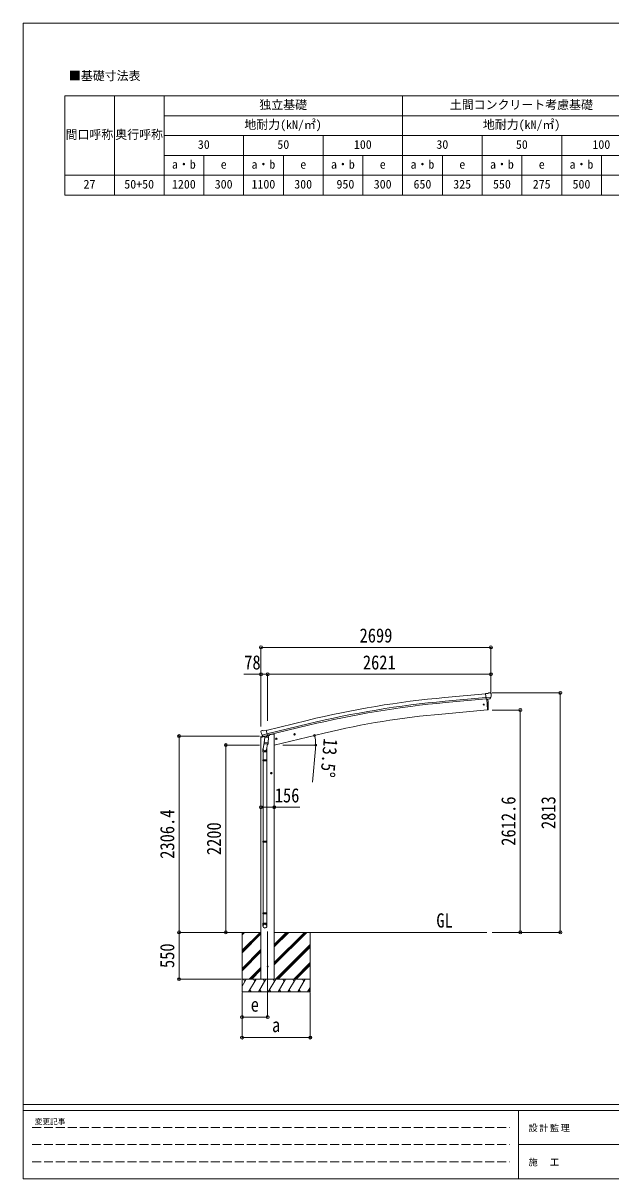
# Model space of a CAD drawing. Units: millimetres at full size, with parts at other scales. Extents: x -9783 to 9892, y -6828 to 6752.
# Drawn here: x -9783 to -2884, y -6828 to 6752 of the extents above; entities that cross this region are included whole.
import ezdxf
from ezdxf.enums import TextEntityAlignment as Align

# ---------------------------------------------------------------- set-up
doc = ezdxf.new("R2010")
doc.units = ezdxf.units.MM
doc.header["$LTSCALE"] = 35
doc.header["$PDMODE"] = 32
doc.header["$PDSIZE"] = 35
doc.linetypes.add('DASHED3', pattern=[4, 3, -1])
for name, color, linetype, lineweight in [('0-0_0', 7, 'Continuous', 9), ('0-1_本体', 4, 'Continuous', 9), ('0-2_部品', 7, 'Continuous', 9), ('0-8_PARTS2', 2, 'Continuous', 9), ('0-A_寸法', 6, 'Continuous', 9), ('1-0_FRAME', 7, 'Continuous', 18), ('F-0_240', 7, 'Continuous', 9)]:
    doc.layers.add(name, color=color, linetype=linetype, lineweight=lineweight)
doc.styles.add('ＭＳ ゴシック', font='')
doc.styles.get('ＭＳ ゴシック').set_extended_font_data('MS Gothic')

msp = doc.modelspace()

# ---------------------------------------------------------------- linework, layer by layer
at = {"layer": '0-0_0', "color": 6}
for p, q in [((-3477.9, -3931.43), (-3477.9, -1118.43)), ((-3946.91, -1318.83), (-3946.91, -3931.43))]:
    msp.add_line(p, q, dxfattribs=at)
at = {"layer": '0-0_0'}
for p, q in [((-7587.58, -3931.43), (-6991.24, -3931.43)), ((-7213.49, -3931.43), (-7213.49, -4631.43)), ((-7213.49, -4142.66), (-7002.26, -3931.43)), ((-7213.49, -3958.81), (-7186.11, -3931.43)), ((-7213.49, -3944.67), (-7200.25, -3931.43)), ((-7213.49, -4156.8), (-6991.24, -3934.55)), ((-6835.74, -4313.69), (-6453.48, -3931.43)), ((-6835.74, -4285.4), (-6481.76, -3931.43)), ((-6835.74, -4299.55), (-6467.62, -3931.43)), ((-6835.74, -4101.56), (-6665.61, -3931.43)), ((-6835.74, -4087.42), (-6679.75, -3931.43)), ((-6835.74, -4073.27), (-6693.9, -3931.43)), ((-6835.74, -3931.43), (-4341.01, -3931.43)), ((-6413.49, -3931.43), (-6413.49, -4631.43)), ((-7213.49, -4170.94), (-6991.24, -3948.69)), ((-7213.49, -4354.79), (-6991.24, -4132.54)), ((-7213.49, -4368.93), (-6991.24, -4146.68)), ((-7213.49, -4383.07), (-6991.24, -4160.82)), ((-6819.64, -4481.43), (-6413.49, -4075.29)), ((-6805.49, -4481.43), (-6413.49, -4089.43)), ((-6791.35, -4481.43), (-6413.49, -4103.57)), ((-7128, -4481.43), (-6991.24, -4344.67)), ((-6607.5, -4481.43), (-6413.49, -4287.42)), ((-6593.36, -4481.43), (-6413.49, -4301.56)), ((-6579.22, -4481.43), (-6413.49, -4315.7)), ((-7113.86, -4481.43), (-6991.24, -4358.81)), ((-7099.72, -4481.43), (-6991.24, -4372.95)), ((-6413.49, -4481.43), (-7213.49, -4481.43)), ((-7213.49, -4565.26), (-7165.09, -4481.43)), ((-7180.09, -4507.41), (-7195.1, -4481.43)), ((-7136.23, -4631.43), (-7049.62, -4481.43)), ((-7121.23, -4605.45), (-7106.23, -4631.43)), ((-7064.63, -4507.41), (-7079.63, -4481.43)), ((-7020.76, -4631.43), (-6934.15, -4481.43)), ((-7005.76, -4605.45), (-6990.76, -4631.43)), ((-6949.15, -4507.41), (-6964.16, -4481.43)), ((-6905.29, -4631.43), (-6818.68, -4481.43)), ((-6890.29, -4605.45), (-6875.29, -4631.43)), ((-6833.68, -4507.41), (-6848.69, -4481.43)), ((-6789.82, -4631.43), (-6703.21, -4481.43)), ((-6774.82, -4605.45), (-6759.82, -4631.43)), ((-6718.21, -4507.41), (-6733.21, -4481.43)), ((-6674.35, -4631.43), (-6587.74, -4481.43)), ((-6659.35, -4605.45), (-6644.35, -4631.43)), ((-6617.74, -4481.43), (-6602.74, -4507.41)), ((-6558.88, -4631.43), (-6472.27, -4481.43)), ((-6543.88, -4605.45), (-6528.88, -4631.43)), ((-6487.27, -4507.41), (-6502.27, -4481.43)), ((-6443.41, -4631.43), (-6413.49, -4579.62)), ((-6428.41, -4605.45), (-6413.41, -4631.43)), ((-7213.49, -4631.43), (-6413.49, -4631.43))]:
    msp.add_line(p, q, dxfattribs=at)
at = {"layer": '0-1_本体'}
for p, q in [((-4354.13, -1129.02), (-4831.64, -1172.22)), ((-4350.37, -1172.02), (-4827.76, -1215.21)), ((-4348.9, -1188.79), (-4826.24, -1231.98)), ((-4341.67, -1191.18), (-4330.5, -1318.78)), ((-4868.45, -1365.85), (-4330.5, -1318.78)), ((-6930.97, -1557.84), (-6448.09, -1440.35)), ((-6920.89, -1599.81), (-6437.88, -1482.34)), ((-6916.96, -1616.18), (-6433.91, -1498.7)), ((-6855.49, -1601.43), (-6889, -1609.47)), ((-6835.49, -1601.43), (-6855.49, -1601.43)), ((-6835.49, -1731.43), (-6249.82, -1590.82)), ((-6835.49, -1601.43), (-6835.49, -4481.43)), ((-6990.99, -1641.13), (-6990.99, -4481.43)), ((-6859.99, -2060.93), (-6879.99, -2060.93)), ((-6869.99, -2053.42), (-6876.49, -2057.17)), ((-6876.49, -2057.17), (-6876.49, -2064.68)), ((-6876.49, -2064.68), (-6869.99, -2068.43)), ((-6869.99, -2070.93), (-6869.99, -2050.93)), ((-6863.49, -2057.17), (-6869.99, -2053.42))]:
    msp.add_line(p, q, dxfattribs=at)
at = {"layer": '0-1_本体', "color": 6}
msp.add_line((-6835.24, -2461.61), (-6991.24, -2461.61), dxfattribs=at)
at = {"layer": '0-1_本体'}
msp.add_lwpolyline([(-6869.99, -2068.43), (-6863.49, -2064.68), (-6863.49, -2057.17)], dxfattribs=at)
for radius in [8.5, 7.7, 6.5]:
    msp.add_circle((-6869.99, -2060.93), radius, dxfattribs=at)
for centre, radius, start, end in [((-3835.52, -12182.23), 11054.98, 95.16866, 103.66973), ((-3835.52, -12182.23), 11011.82, 95.16974, 103.66973), ((-3835.52, -12182.23), 10994.98, 95.16974, 103.66973), ((-4045.46, -10772.63), 9442.71, 95.00001, 103.5)]:
    msp.add_arc(centre, radius, start, end, dxfattribs=at)
at = {"layer": '0-2_部品'}
for p, q in [((-4327.75, -1124.58), (-4354.32, -1126.9)), ((-4348.66, -1191.56), (-4354.32, -1126.9)), ((-4291.45, -1166.87), (-4350.37, -1172.02)), ((-4338.7, -1190.69), (-4348.66, -1191.56)), ((-4341.69, -1190.95), (-4330.52, -1318.56)), ((-4327.75, -1124.58), (-4316.03, -1117.81)), ((-4301.13, -1116.22), (-4314.79, -1117.42)), ((-4305.09, -1187.75), (-4312.8, -1188.42)), ((-4302.7, -1186.35), (-4291.77, -1167.41)), ((-4291.99, -1121.98), (-4297.48, -1117.38)), ((-4290.93, -1124.02), (-4290.81, -1125.36)), ((-4330.52, -1318.56), (-4328.47, -1318.3)), ((-6992.68, -1573.41), (-6992.4, -1574.56)), ((-6988.46, -1564.84), (-6992.32, -1571.13)), ((-6965.3, -1625.65), (-6991.51, -1631.94)), ((-6985.36, -1562.59), (-6972.18, -1559.43)), ((-6978.62, -1613.72), (-6921.12, -1599.92)), ((-6961.77, -1628.63), (-6978.15, -1614.14)), ((-6957.62, -1562.1), (-6970.88, -1559.4)), ((-6959.06, -1629.2), (-6951.54, -1627.39)), ((-6958.23, -1629.09), (-6956.7, -1628.73)), ((-6957.62, -1562.1), (-6931.69, -1555.88)), ((-6956.7, -1628.73), (-6919.99, -1619.91)), ((-6954.86, -1628.95), (-6954.91, -1629.69)), ((-6925.95, -1621.74), (-6926.97, -1636.35)), ((-6919.99, -1619.91), (-6918.46, -1619.55)), ((-6916.91, -1617.44), (-6915.97, -1617.51)), ((-6915.97, -1617.51), (-6902.65, -1632.83)), ((-6911.97, -1622.1), (-6893.08, -1617.57)), ((-6889.25, -1609.39), (-6889.25, -1612.71)), ((-6607.01, -1607.61), (-6587.56, -1602.94)), ((-6602.45, -1599.83), (-6604.59, -1607.03)), ((-6595.16, -1598.08), (-6602.45, -1599.83)), ((-6594.95, -1615), (-6599.62, -1595.55)), ((-6589.99, -1603.52), (-6595.16, -1598.08)), ((-6592.12, -1610.72), (-6589.99, -1603.52)), ((-6993.81, -1641.75), (-6951.1, -1631.5)), ((-6993.81, -1634.86), (-6993.81, -1641.75)), ((-6950.18, -1678.15), (-6966.09, -1774.32)), ((-6954.16, -1630.73), (-6928.34, -1637.17)), ((-6952.77, -1715.39), (-6951.9, -1702.92)), ((-6952.38, -1716.74), (-6952.38, -1716.74)), ((-6947.24, -1636.08), (-6951.91, -1702.92)), ((-6906.22, -1706.11), (-6951.91, -1702.92)), ((-6950.93, -1717.52), (-6909.23, -1720.44)), ((-6901.55, -1639.28), (-6947.24, -1636.08)), ((-6945.46, -1632.9), (-6945.69, -1636.19)), ((-6914.66, -1720.06), (-6925.39, -1783.65)), ((-6906.24, -1706.11), (-6907.12, -1718.81)), ((-6906.22, -1706.11), (-6901.55, -1639.28)), ((-6902.65, -1632.83), (-6903.1, -1639.17)), ((-6820.93, -1658.97), (-6801.48, -1654.3)), ((-6816.38, -1651.19), (-6818.51, -1658.39)), ((-6809.08, -1649.44), (-6816.38, -1651.19)), ((-6808.87, -1666.36), (-6813.54, -1646.91)), ((-6803.91, -1654.88), (-6809.08, -1649.44)), ((-6806.04, -1662.08), (-6803.91, -1654.88)), ((-6968.24, -1811.48), (-6968.24, -1777.13)), ((-6922.24, -1811.48), (-6968.24, -1811.48)), ((-6966.24, -1811.48), (-6966.24, -1905.48)), ((-6924.24, -1811.48), (-6924.24, -1905.48)), ((-6922.24, -1776.83), (-6922.24, -1811.48)), ((-6968.24, -1907.48), (-6967.24, -1905.48)), ((-6922.24, -1907.48), (-6968.24, -1907.48)), ((-6922.24, -1915.48), (-6968.24, -1915.48)), ((-6923.24, -1905.48), (-6967.24, -1905.48)), ((-6923.24, -1917.48), (-6967.24, -1917.48)), ((-6966.24, -1917.48), (-6966.24, -2861.67)), ((-6924.24, -1917.48), (-6924.24, -2861.67)), ((-6922.24, -1907.48), (-6923.24, -1905.48)), ((-6922.24, -1915.48), (-6923.24, -1917.48)), ((-6922.24, -1907.48), (-6922.24, -1915.48)), ((-6859.74, -2061.55), (-6879.74, -2061.55)), ((-6869.74, -2054.04), (-6876.24, -2057.79)), ((-6876.24, -2057.79), (-6876.24, -2065.3)), ((-6876.24, -2065.3), (-6869.74, -2069.05)), ((-6869.74, -2071.55), (-6869.74, -2051.55)), ((-6863.24, -2057.79), (-6869.74, -2054.04)), ((-6968.24, -2863.67), (-6967.24, -2861.67)), ((-6922.24, -2863.67), (-6968.24, -2863.67)), ((-6922.24, -2871.67), (-6968.24, -2871.67)), ((-6923.24, -2861.67), (-6967.24, -2861.67)), ((-6923.24, -2873.67), (-6967.24, -2873.67)), ((-6966.24, -2873.67), (-6966.24, -3701.86)), ((-6924.24, -2873.67), (-6924.24, -3701.86)), ((-6922.24, -2863.67), (-6923.24, -2861.67)), ((-6922.24, -2871.67), (-6923.24, -2873.67)), ((-6922.24, -2863.67), (-6922.24, -2871.67)), ((-6968.24, -3703.86), (-6967.24, -3701.86)), ((-6922.24, -3703.86), (-6968.24, -3703.86)), ((-6922.24, -3711.86), (-6968.24, -3711.86)), ((-6923.24, -3701.86), (-6967.24, -3701.86)), ((-6923.24, -3713.86), (-6967.24, -3713.86)), ((-6966.24, -3713.86), (-6966.24, -3823.86)), ((-6924.24, -3713.86), (-6924.24, -3823.86)), ((-6922.24, -3703.86), (-6923.24, -3701.86)), ((-6922.24, -3711.86), (-6923.24, -3713.86)), ((-6922.24, -3703.86), (-6922.24, -3711.86)), ((-6968.24, -3858), (-6968.24, -3823.86)), ((-6922.24, -3823.86), (-6968.24, -3823.86)), ((-6922.24, -3858), (-6922.24, -3823.86))]:
    msp.add_line(p, q, dxfattribs=at)
for points in [[(-4338.7, -1190.69), (-4338.43, -1190.76), (-4313.05, -1188.54), (-4312.8, -1188.42)], [(-4291.38, -1166.23), (-4291.67, -1167.22), (-4291.77, -1167.41)], [(-6978.9, -1613.15), (-6978.31, -1613.99), (-6978.15, -1614.14)], [(-6926.26, -1621.32), (-6926.5, -1621.48), (-6951.27, -1627.42), (-6951.54, -1627.39)], [(-6926.26, -1621.32), (-6916.54, -1618.99), (-6931.69, -1555.88)], [(-6604.59, -1607.03), (-6599.42, -1612.47), (-6592.12, -1610.72)], [(-6818.51, -1658.39), (-6813.34, -1663.83), (-6806.04, -1662.08)], [(-6968.24, -1907.48), (-6968.24, -1915.48), (-6967.24, -1917.48)], [(-6869.74, -2069.05), (-6863.24, -2065.3), (-6863.24, -2057.79)], [(-6968.24, -2863.67), (-6968.24, -2871.67), (-6967.24, -2873.67)], [(-6968.24, -3703.86), (-6968.24, -3711.86), (-6967.24, -3713.86)]]:
    msp.add_lwpolyline(points, dxfattribs=at)
for centre, radius in [((-4376.21, -1255.3), 6.5), ((-6597.29, -1605.28), 8.5), ((-6597.29, -1605.28), 7.7), ((-6597.29, -1605.28), 6.5), ((-6811.21, -1656.63), 8.5), ((-6811.21, -1656.63), 7.7), ((-6811.21, -1656.63), 6.5), ((-6869.74, -2061.55), 8.5), ((-6869.74, -2061.55), 7.7), ((-6869.74, -2061.55), 6.5)]:
    msp.add_circle(centre, radius, dxfattribs=at)
at = {"layer": '0-2_部品', "color": 4}
msp.add_circle((-6913.24, -4331.43), 4.5, dxfattribs=at)
at = {"layer": '0-2_部品'}
for centre, radius, start, end in [((-5224.29, -1262.74), 900, 356.63919, 4.64986), ((-4314.53, -1120.41), 3, 95, 120), ((-4300.69, -1121.21), 5, 50.00648, 94.99352), ((-4492.44, -1143), 202.4, 353.4085, 5), ((-4328.83, -1315.33), 3, 277, 356.63919), ((-6795.6, -1527.32), 202.4, 193.5, 205.09125), ((-6984.2, -1567.45), 5, 103.5, 148.5), ((-6971.48, -1562.34), 3, 78.5, 103.5), ((-6958.34, -1628.61), 0.5, 248.23754, 283.5), ((-6955.36, -1628.92), 0.5, 356, 103.5), ((-6925.35, -1621.82), 0.604, 100.59842, 172.20595), ((-6918.58, -1619.06), 0.5, 283.5, 318.76246), ((-6894.25, -1612.71), 5, 283.5, 0), ((-6990.81, -1634.86), 3, 103.5, 180), ((-6953.91, -1629.76), 1, 176, 256), ((-6950.83, -1715.56), 1.95, 175.04017, 217.47766), ((-6950.79, -1715.53), 2, 217.40962, 266), ((-6927.99, -1636.2), 1.03, 250.03897, 351.96569), ((-6909.09, -1718.44), 2, 266, 349.46843), ((-6938.24, -1777.13), 30, 177.45142, 180)]:
    msp.add_arc(centre, radius, start, end, dxfattribs=at)
for centre, major_axis, ratio, start_param, end_param in [((-4305.36, -1184.76), (1.62, -2.54), 0.997631, 5.80419048, 5.89294842), ((-4305.43, -1184.65), (-3.5, 2.17), 0.650902, 2.11455212, 2.18736272), ((-4305.3, -1184.84), (1.62, -2.54), 0.997631, 5.96575902, 6.76218013), ((-4286.6, -1119.97), (-15.35, 3.44), 0.101033, 5.97514262, 5.97537366), ((-4293.92, -1124.27), (2.71, -1.31), 0.997474, 0.53665673, 1.32256522), ((-6989.76, -1572.7), (-1.57, -2.57), 0.99628, 4.71238898, 5.49965061), ((-6959.79, -1626.38), (-0.73, -2.92), 0.997631, 5.80419048, 6.60061159), ((-6959.73, -1626.15), (2.63, 3.16), 0.650902, 4.09582259, 4.16863319), ((-6959.76, -1626.28), (-0.73, -2.92), 0.997631, 0.39023689, 0.47899483), ((-6945.24, -1776.83), (23, 0), 0.996195, 2.55602575, 6.56630284), ((-6945.24, -1776.83), (21, 0), 0.996195, 2.93491471, 5.95123941), ((-6945.24, -3856.26), (-23, 0), 0.996195, 3.14159265, 6.28318531), ((-6945.24, -3858), (-23, 0), 0.996195, 3.14159265, 6.28318531), ((-6945.24, -3858), (0, -23.43), 0.981806, 4.71238898, 7.85398163)]:
    msp.add_ellipse(centre, major_axis=major_axis, ratio=ratio, start_param=start_param, end_param=end_param, dxfattribs=at)
msp.add_ellipse((-6945.24, -3858), major_axis=(21, 0), ratio=0.996195, dxfattribs=at)
at = {"layer": '0-8_PARTS2'}
msp.add_line((-6913.24, -3922.22), (-6913.24, -4681.43), dxfattribs=at)
at = {"layer": '0-A_寸法'}
for p, q in [((-6991.24, -583.07), (-4292.24, -583.07)), ((-4292.24, -583.07), (-4292.24, -899.69)), ((-6991.24, -899.69), (-6991.24, -1511.91)), ((-6991.24, -899.69), (-6913.24, -899.69)), ((-6913.24, -899.69), (-6913.24, -1447.54)), ((-6913.24, -899.69), (-4292.24, -899.69)), ((-4292.24, -899.69), (-4292.24, -1128.69)), ((-3477.9, -1118.43), (-4275.74, -1118.43)), ((-3946.91, -1318.83), (-4275.74, -1318.83)), ((-7951.82, -3931.43), (-7951.82, -1625.03)), ((-7951.82, -1625.03), (-7006.73, -1625.03)), ((-7403.85, -3931.43), (-7403.85, -1731.43)), ((-7403.85, -1731.43), (-7006.73, -1731.43)), ((-6734.74, -1731.43), (-6347.89, -1731.43)), ((-6350.74, -1773.89), (-6385.1, -2166.39)), ((-6835.24, -2461.61), (-6535.24, -2461.61)), ((-7951.82, -3931.43), (-7223.7, -3931.43)), ((-7951.82, -4481.43), (-7951.82, -3931.43)), ((-3946.91, -3931.43), (-4275.74, -3931.43)), ((-3477.9, -3931.43), (-3946.91, -3931.43)), ((-7951.82, -4481.43), (-7223.7, -4481.43)), ((-7213.49, -5167.79), (-7213.49, -4638.85)), ((-7213.49, -4927.82), (-7213.49, -4638.85)), ((-6913.24, -4927.82), (-6913.24, -4638.85)), ((-6413.49, -5167.79), (-6413.49, -4638.85)), ((-6913.24, -4927.82), (-7213.49, -4927.82)), ((-7213.49, -5167.79), (-6413.49, -5167.79))]:
    msp.add_line(p, q, dxfattribs=at)
msp.add_lwpolyline([(-6991.24, -583.07), (-6991.24, -899.69), (-7191.24, -899.69)], dxfattribs=at)
for centre in [(-6362.34, -1617.77), (-6348.89, -1731.43)]:
    msp.add_circle(centre, 10.62, dxfattribs=at)
for start, end in [(0, 13.5), (354.99678, 0)]:
    msp.add_arc((-6835.74, -1731.43), 486.86, start, end, dxfattribs=at)
for p in [(-6991.24, -583.07), (-4292.24, -583.07), (-6991.24, -899.69), (-6913.24, -899.69), (-4292.24, -899.69), (-3477.9, -1118.43), (-3946.91, -1318.83), (-7951.82, -1625.03), (-7403.85, -1731.43), (-6991.24, -2461.61), (-6835.24, -2461.61), (-7951.82, -3931.43), (-7403.85, -3931.43), (-3946.91, -3931.43), (-3477.9, -3931.43), (-7951.82, -4481.43), (-7213.49, -4927.82), (-6913.24, -4927.82), (-7213.49, -5167.79), (-6413.49, -5167.79)]:
    msp.add_point(p, dxfattribs=at)
at = {"layer": '1-0_FRAME'}
for p, q in [((-9294.96, 5897.55), (-2528.29, 5897.55)), ((-9294.96, 5897.55), (-9294.96, 4730.88)), ((-8711.62, 5897.55), (-8711.62, 4730.88)), ((-5328.29, 5897.55), (-5328.29, 4730.88)), ((-8128.29, 5664.21), (-2528.29, 5664.21)), ((-8128.29, 5430.88), (-2528.29, 5430.88)), ((-4394.96, 5430.88), (-4394.96, 4730.88)), ((-8128.29, 5197.55), (-2528.29, 5197.55)), ((-3928.29, 5197.55), (-3928.29, 4730.88)), ((-2994.96, 5197.55), (-2994.96, 4730.88))]:
    msp.add_line(p, q, dxfattribs=at)
for points in [[(-8128.29, 5897.55), (-8128.29, 5664.21), (-8128.29, 4964.21), (-8128.29, 4730.88)], [(-7194.96, 5430.88), (-7194.96, 5197.55), (-7194.96, 4730.88)], [(-6261.62, 5430.88), (-6261.62, 5197.55), (-6261.62, 4730.88)], [(-3461.62, 5430.88), (-3461.62, 4964.21), (-3461.62, 4730.88)], [(-7661.62, 5197.55), (-7661.62, 4964.21), (-7661.62, 4730.88)], [(-6728.29, 5197.55), (-6728.29, 4964.21), (-6728.29, 4730.88)], [(-5794.96, 5197.55), (-5794.96, 4964.21), (-5794.96, 4730.88)], [(-4861.62, 5197.55), (-4861.62, 4964.21), (-4861.62, 4730.88)], [(-9294.96, 4964.21), (-8128.29, 4964.21), (-2528.29, 4964.21)], [(-9294.96, 4730.88), (-8711.62, 4730.88), (-5328.29, 4730.88), (-3461.62, 4730.88), (-2528.29, 4730.88)]]:
    msp.add_lwpolyline(points, dxfattribs=at)
at = {"layer": 'F-0_240', "color": 5}
for p, q in [((-9783.03, 6751.9), (-9783.03, -6828.1)), ((-9783.03, 6751.9), (9396.97, 6751.9)), ((-9783.03, -5953.1), (9396.97, -5953.1)), ((-9783.03, -6023.1), (6285.75, -6023.1)), ((-3969.25, -6023.1), (-3969.25, -6828.1)), ((-3969.25, -6425.6), (3205.75, -6425.6)), ((-9783.03, -6828.1), (9396.97, -6828.1))]:
    msp.add_line(p, q, dxfattribs=at)
at = {"layer": 'F-0_240', "color": 4, "linetype": 'DASHED3'}
for p, q in [((-9678.03, -6224.35), (-4074.25, -6224.35)), ((-9678.03, -6425.6), (-4074.25, -6425.6)), ((-9678.03, -6626.85), (-4074.25, -6626.85))]:
    msp.add_line(p, q, dxfattribs=at)

# ---------------------------------------------------------------- texts
at = {"layer": '0-0_0', "style": 'ＭＳ ゴシック', "width": 0.85}
msp.add_text('GL', height=166.8, dxfattribs=at).set_placement((-4932.29, -3924.49), align=Align.BOTTOM_LEFT)
at = {"layer": '0-A_寸法', "color": 7, "style": 'ＭＳ ゴシック', "width": 0.85}
for s, p in [('2699', (-5834.24, -576.07)), ('78', (-7187.49, -892.69)), ('2621', (-5795.24, -892.69)), ('156', (-6829.62, -2454.61)), ('e', (-7111.62, -4913.44)), ('a', (-6861.62, -5153.42))]:
    msp.add_text(s, height=166.8, dxfattribs=at).set_placement(p, align=Align.BOTTOM_LEFT)
for s, rotation, p in [('13.5°', 264.997, (-6303.59, -1643.75)), ('2612.6', 90, (-3953.91, -2913.88)), ('2813', 90, (-3484.9, -2717.43)), ('2306.4', 90, (-7958.82, -3066.98)), ('2200', 90, (-7410.85, -3023.93)), ('550', 90, (-7958.82, -4350.8))]:
    msp.add_text(s, height=166.8, rotation=rotation, dxfattribs=at).set_placement(p, align=Align.BOTTOM_LEFT)
at = {"layer": '1-0_FRAME', "style": 'ＭＳ ゴシック'}
for s, p in [('■基礎寸法表', (-9245.02, 6050.4)), ('独立基礎', (-7010.23, 5710.39)), ('土間コンクリート考慮基礎', (-4774.12, 5710.39)), ('地耐力(kN/㎡)', (-7186.45, 5477.06)), ('地耐力(kN/㎡)', (-4386.45, 5477.06)), ('間口呼称', (-9285.23, 5360.39)), ('奥行呼称', (-8701.9, 5360.39)), ('30', (-7732.11, 5243.73)), ('50', (-6798.78, 5243.73)), ('100', (-5900.69, 5243.73)), ('30', (-4932.11, 5243.73)), ('50', (-3998.78, 5243.73)), ('100', (-3100.69, 5243.73)), ('a・b', (-8035.93, 5010.39)), ('e', (-7463.53, 5010.39)), ('a・b', (-7102.6, 5010.39)), ('e', (-6530.2, 5010.39)), ('a・b', (-6169.26, 5010.39)), ('e', (-5596.87, 5010.39)), ('a・b', (-5235.93, 5010.39)), ('e', (-4663.53, 5010.39)), ('a・b', (-4302.6, 5010.39)), ('e', (-3730.2, 5010.39)), ('a・b', (-3369.26, 5010.39)), ('27', (-9073.78, 4777.06)), ('50+50', (-8595.44, 4777.06)), ('1200', (-8035.93, 4777.06)), ('300', (-7534.02, 4777.06)), ('1100', (-7102.6, 4777.06)), ('300', (-6600.69, 4777.06)), ('950', (-6104.85, 4777.06)), ('300', (-5667.35, 4777.06)), ('650', (-5200.69, 4777.06)), ('325', (-4734.02, 4777.06)), ('550', (-4267.35, 4777.06)), ('275', (-3800.69, 4777.06)), ('500', (-3334.02, 4777.06))]:
    msp.add_text(s, height=102.6, dxfattribs=at).set_placement(p, align=Align.BOTTOM_LEFT)
at = {"layer": 'F-0_240', "style": 'ＭＳ ゴシック'}
msp.add_text('変更記事', height=64.15, dxfattribs=at).set_placement((-9646.27, -6206.85), align=Align.BOTTOM_LEFT)
at = {"layer": 'F-0_240', "char_height": 76.98, "attachment_point": 7, "style": 'ＭＳ ゴシック'}
for s, insert in [('\\T1.17;設計監理', (-3851.04, -6276.85)), ('\\T1.17;施\u3000工', (-3851.04, -6679.35))]:
    msp.add_mtext(s, dxfattribs=dict(at, insert=insert))

doc.saveas('drawing.dxf')
